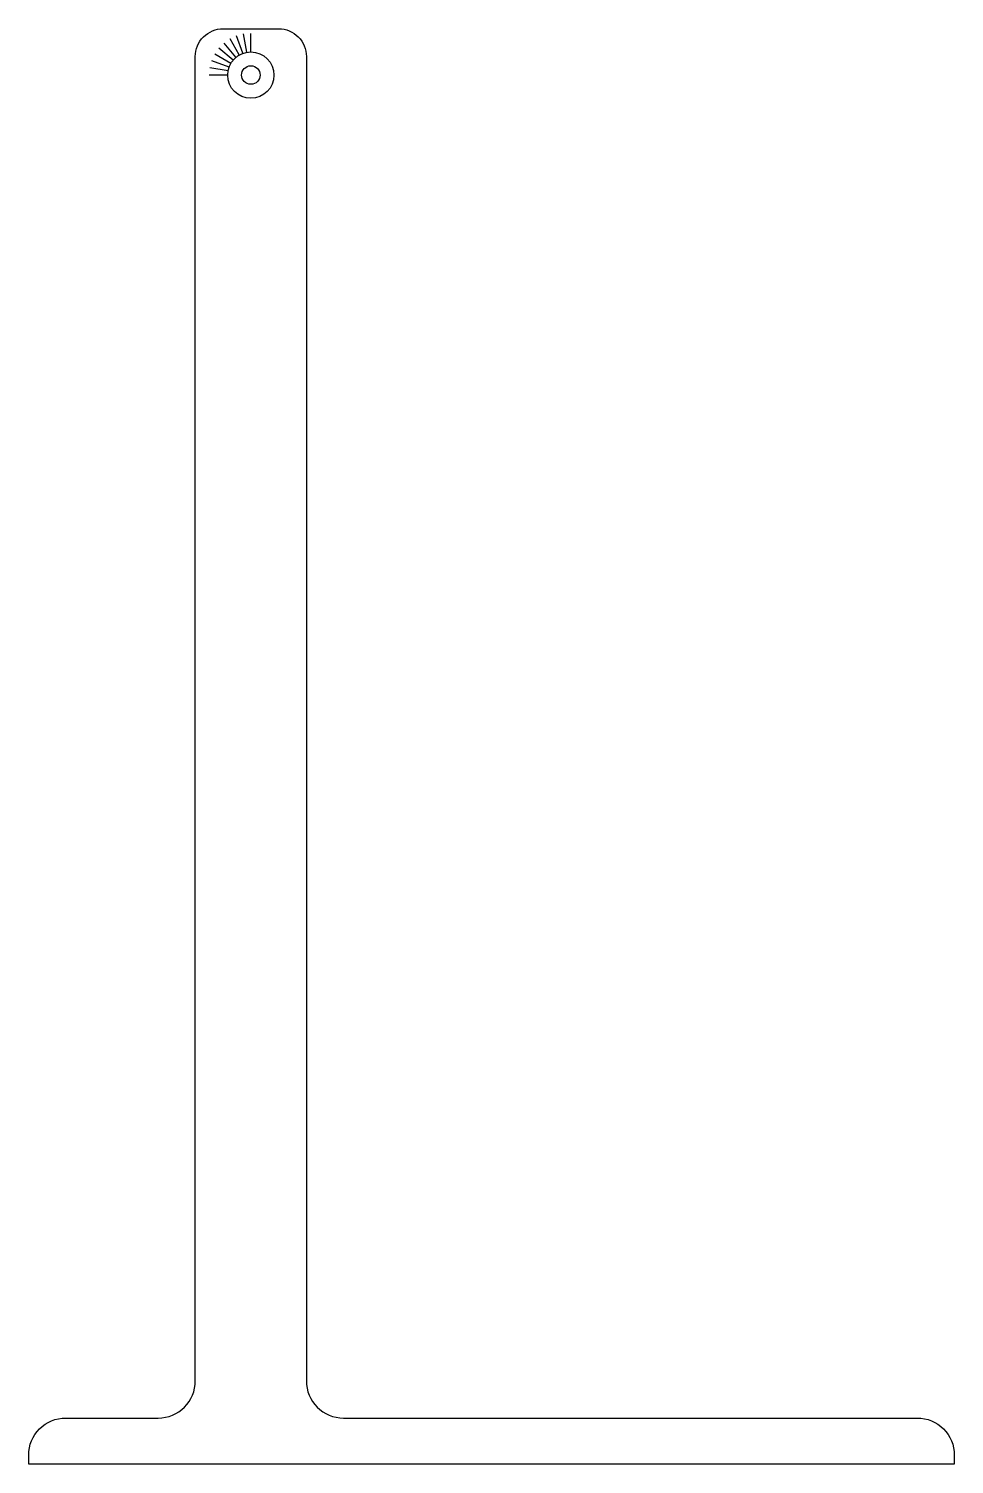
# Model space of a CAD drawing. Extents: x -26 to 74, y -149 to 6.
import ezdxf

# ---------------------------------------------------------------- set-up
doc = ezdxf.new("R2010")
doc.units = 0
doc.header["$MEASUREMENT"] = 0
doc.layers.get('0').update_dxf_attribs({"linetype": 'CONTINUOUS'})

msp = doc.modelspace()

# ---------------------------------------------------------------- linework, layer by layer
for p, q in [((-3.02, 3.08), (-4.02, 4.81)), ((-2.63, 3.26), (-3.31, 5.14)), ((-2.21, 3.38), (-2.55, 5.35)), ((-1.77, 3.41), (-1.77, 5.41)), ((-3.94, 2.16), (-5.67, 3.16)), ((-3.69, 2.52), (-5.22, 3.81)), ((-3.38, 2.83), (-4.66, 4.36)), ((-4.23, 1.35), (-6.2, 1.7)), ((-4.12, 1.77), (-6, 2.45)), ((-4.27, 0.91), (-6.27, 0.91))]:
    msp.add_line(p, q)
msp.add_lwpolyline([(-7.77, -140.09), (-7.77, 2.91, -0.414214), (-4.77, 5.91), (1.23, 5.91, -0.414214), (4.23, 2.91), (4.23, -140.09, 0.414214), (8.23, -144.09), (70.23, -144.09, -0.414214), (74.23, -148.09), (74.23, -149.09), (-25.77, -149.09), (-25.77, -148.09, -0.414214), (-21.77, -144.09), (-11.77, -144.09, 0.414214)], format="xyb", close=True)
for radius in [2.5, 1, 1, 1]:
    msp.add_circle((-1.77, 0.91), radius)

doc.saveas('drawing.dxf')
